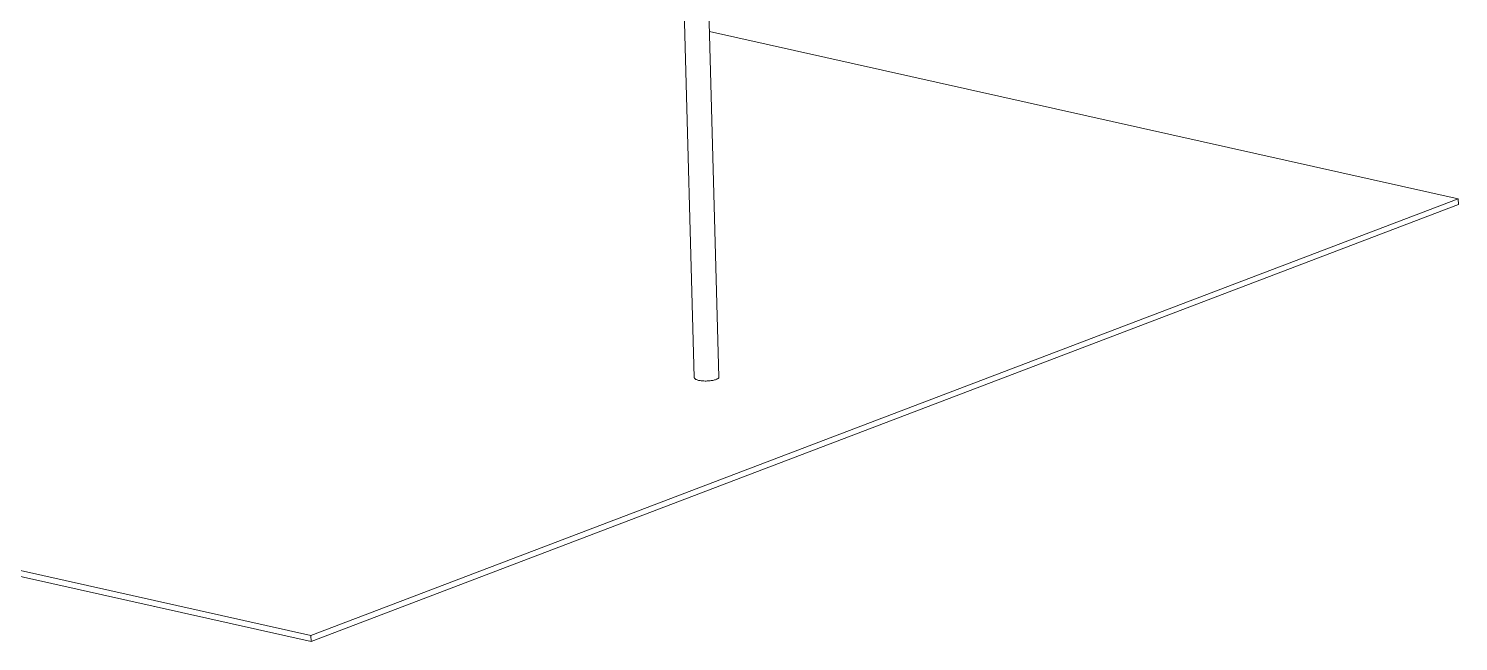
# Model space of a CAD drawing. Header units: inches. Extents: x 0 to 10.7, y 0 to 8.2.
# Drawn here: x 4.888 to 6.101, y 4.31 to 4.83 of the extents above; entities that cross this region are included whole.
import ezdxf

# ---------------------------------------------------------------- set-up
doc = ezdxf.new("R2010")
doc.units = ezdxf.units.IN
doc.header["$MEASUREMENT"] = 0

msp = doc.modelspace()

# ---------------------------------------------------------------- linework, layer by layer
at = {"color": 7, "linetype": 'Continuous', "lineweight": 15}
for p, q in [((5.44, 5.0033), (5.4528, 4.5337)), ((5.4737, 4.5342), (5.4609, 5.0011)), ((6.1009, 4.6855), (5.4656, 4.8274)), ((5.1276, 4.3149), (6.1009, 4.6855)), ((6.1009, 4.6855), (6.101, 4.6805)), ((5.1278, 4.3099), (6.101, 4.6805)), ((3.675, 4.6396), (5.1276, 4.3149)), ((3.6751, 4.6346), (5.1278, 4.3099)), ((5.1276, 4.3149), (5.1278, 4.3099))]:
    msp.add_line(p, q, dxfattribs=at)
at = {"color": 7, "linetype": 'Continuous', "lineweight": 15, "flags": 128}
for points in [[(5.4528, 4.5337), (5.4528, 4.5336), (5.4529, 4.5334), (5.453, 4.5331), (5.4532, 4.5329), (5.4535, 4.5326), (5.4538, 4.5324), (5.4542, 4.5322), (5.4547, 4.532), (5.4552, 4.5318), (5.4558, 4.5316), (5.4564, 4.5314), (5.4571, 4.5313), (5.4578, 4.5312), (5.4586, 4.5311), (5.4594, 4.531), (5.4602, 4.5309), (5.461, 4.5309), (5.4619, 4.5308), (5.4628, 4.5308), (5.4636, 4.5309), (5.4645, 4.5309), (5.4654, 4.531), (5.4662, 4.531), (5.467, 4.5312), (5.4678, 4.5313), (5.4686, 4.5314), (5.4693, 4.5316), (5.47, 4.5318), (5.4707, 4.5319), (5.4712, 4.5322)], [(5.4712, 4.5322), (5.4718, 4.5324), (5.4722, 4.5326), (5.4726, 4.5328), (5.473, 4.5331), (5.4733, 4.5333), (5.4735, 4.5336), (5.4736, 4.5339), (5.4737, 4.5341), (5.4737, 4.5342)]]:
    msp.add_lwpolyline(points, dxfattribs=at)

doc.saveas('drawing.dxf')
